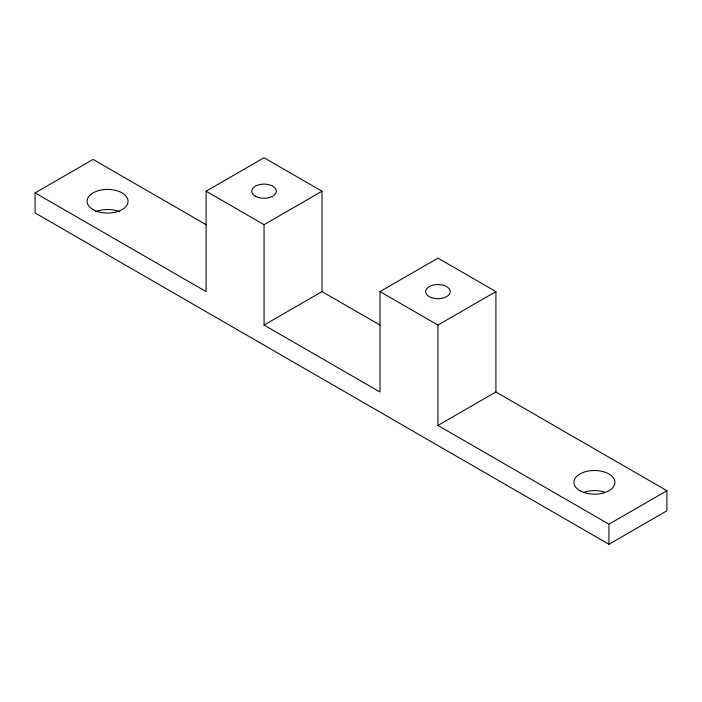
<?xml version="1.0" encoding="UTF-8"?>
<svg xmlns="http://www.w3.org/2000/svg" width="702" height="702" viewBox="0 0 702 702"><rect width="100%" height="100%" fill="white"/><g stroke="black" fill="none" stroke-linecap="round" stroke-linejoin="round"><path stroke-width="1.05" d="M35.1 192.883L206.09 291.602L206.09 191.207L264.057 224.666L264.057 325.061L379.984 391.997L379.984 291.602L437.943 325.061L437.943 425.456L495.91 391.997L666.9 490.716L666.9 510.793L608.932 544.261L35.1 212.96L35.1 192.883L93.068 159.415L206.432 224.868M206.09 191.207L264.057 157.739L322.016 191.207L322.016 291.602L380.449 325.333M264.057 224.666L322.016 191.207M264.057 325.061L322.016 291.602M379.984 291.602L437.943 258.134L495.91 291.602L495.91 391.997M437.943 325.061L495.91 291.602M437.943 425.456L608.932 524.183L666.9 490.716M608.932 524.183L608.932 544.261M95.507 211.75A20.49 11.829 0 0 1 119.594 211.75M584.196 492.181A20.49 11.829 0 0 1 604.694 492.181M579.957 490.716A20.49 11.829 0 0 0 614.241 485.415A20.49 11.829 0 0 0 589.145 470.919A20.49 11.829 0 0 0 579.957 490.716M93.068 209.608A20.49 11.829 0 0 0 127.352 204.308A20.49 11.829 0 0 0 102.246 189.821A20.49 11.829 0 0 0 93.068 209.608M255.361 196.227A12.294 7.099 0 0 0 275.93 193.041A12.294 7.099 0 0 0 260.872 184.345A12.294 7.099 0 0 0 255.361 196.227M431.8 297.745A12.294 7.099 0 0 0 450.236 291.602A12.294 7.099 0 0 0 431.8 285.451A12.294 7.099 0 0 0 431.8 297.745"/></g></svg>
